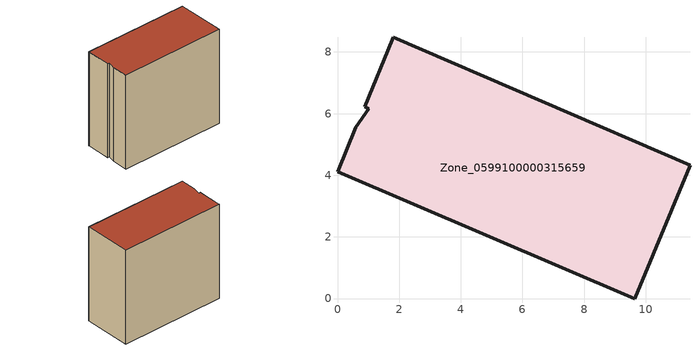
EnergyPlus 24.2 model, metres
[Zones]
Zone_0599100000315659
 floor ground (C_G): 1.01,6.17 0.88,6.22 1.78,8.39 1.81,8.47 11.44,4.32 9.64,0 0,4.12 0.6,5.55 z0
 wall outside (C_F): 11.44,4.32 1.81,8.47 1.78,8.39 0.88,6.22 1.01,6.17 0.6,5.55 0,4.12 9.64,0 11.44,4.32 z0:9.58
 roof outside (C_R): 0.88,6.22 1.01,6.17 0.6,5.55 0,4.12 9.64,0 11.44,4.32 1.81,8.47 1.78,8.39 z9.58
[BUILDING]
Pand.0599100000315659: North Axis=0; Terrain=City; Loads Convergence Tolerance Value=0.04; Temperature Convergence Tolerance Value=0.4; Solar Distribution=FullExterior; Maximum Number of Warmup Days=25; Minimum Number of Warmup Days=1
[Site:Location]
Rotterdam.The.Hague.AP_ZH_NLD Design_Conditions: Latitude=51.96; Longitude=4.45; Time Zone=1; Elevation=-4.5
[SITE:GROUNDTEMPERATURE:BUILDINGSURFACE]
18, 18, 18, 18, 18, 18, 18, 18, 18, 18, 18, 18
[MATERIAL] Thermal Absorptance=0.9; Solar Absorptance=0.7; Visible Absorptance=0.7
Name | Roughness | Thickness | Conductivity | Density | Specific Heat
G.TI.1946 | MediumSmooth | 0.15 | 1 | 540 | 1210
F.TI.1946 | Rough | 0.3 | 0.857143 | 1920 | 840
R.TI.1946 | MediumRough | 0.2 | 0.1 | 1500 | 1000
[CONSTRUCTION]
C_G: G.TI.1946
C_F: F.TI.1946
C_R: R.TI.1946
[ZONE]
Zone_0599100000315659: Type=1; Multiplier=1; Ceiling Height=Autocalculate; Volume=Autocalculate; Floor Area=autocalculate; Part of Total Floor Area=Yes
[ZONEINFILTRATION:DESIGNFLOWRATE]
Infil_Zone_0599100000315659: Zone or ZoneList or Space or SpaceList=Zone_0599100000315659; Schedule=AlwaysOn; Design Flow Rate Calculation Method=Flow/Area; Flow Rate per Floor Area=0.003; Constant Term Coefficient=1; Temperature Term Coefficient=0; Velocity Term Coefficient=0; Velocity Squared Term Coefficient=0
[HVACTEMPLATE:ZONE:IDEALLOADSAIRSYSTEM]
Zone_0599100000315659: Maximum Heating Supply Air Temperature=50; Minimum Cooling Supply Air Temperature=13; Maximum Heating Supply Air Humidity Ratio=0.0156; Minimum Cooling Supply Air Humidity Ratio=0.0077; Heating Limit=NoLimit; Cooling Limit=NoLimit; Dehumidification Control Type=ConstantSensibleHeatRatio; Cooling Sensible Heat Ratio=0.7; Dehumidification Setpoint=60; Humidification Control Type=None; Humidification Setpoint=30; Outdoor Air Method=None; Outdoor Air Flow Rate per Person=0.00944; Outdoor Air Flow Rate per Zone Floor Area=0; Outdoor Air Flow Rate per Zone=0; Demand Controlled Ventilation Type=None; Outdoor Air Economizer Type=NoEconomizer; Heat Recovery Type=None; Sensible Heat Recovery Effectiveness=0.7; Latent Heat Recovery Effectiveness=0.65
[ZONECONTROL:THERMOSTAT]
ThermostatControl_Zone_0599100000315659: Zone or ZoneList=Zone_0599100000315659; Control Type Schedule=DualSetpointControlType; Control 1=Thermostat_Zone_0599100000315659; Temperature Difference Between Cutout And Setpoint=0
[THERMOSTATSETPOINT:DUALSETPOINT]
Thermostat_Zone_0599100000315659: Heating Setpoint Temperature Schedule=HeatingSetpoint_Zone_0599100000315659; Cooling Setpoint Temperature Schedule=CoolingSetpoint_Zone_0599100000315659
[SCHEDULE:COMPACT]
HeatingSetpoint_Zone_0599100000315659: Through: 12/31, For: AllDays, Until: 24:00, 21
CoolingSetpoint_Zone_0599100000315659: Through: 12/31, For: AllDays, Until: 24:00, 24
DualSetpointControlType: Through: 12/31, For: AllDays, Until: 24:00, 4
AlwaysOn: Through: 12/31, For: AllDays, Until: 24:00, 1
